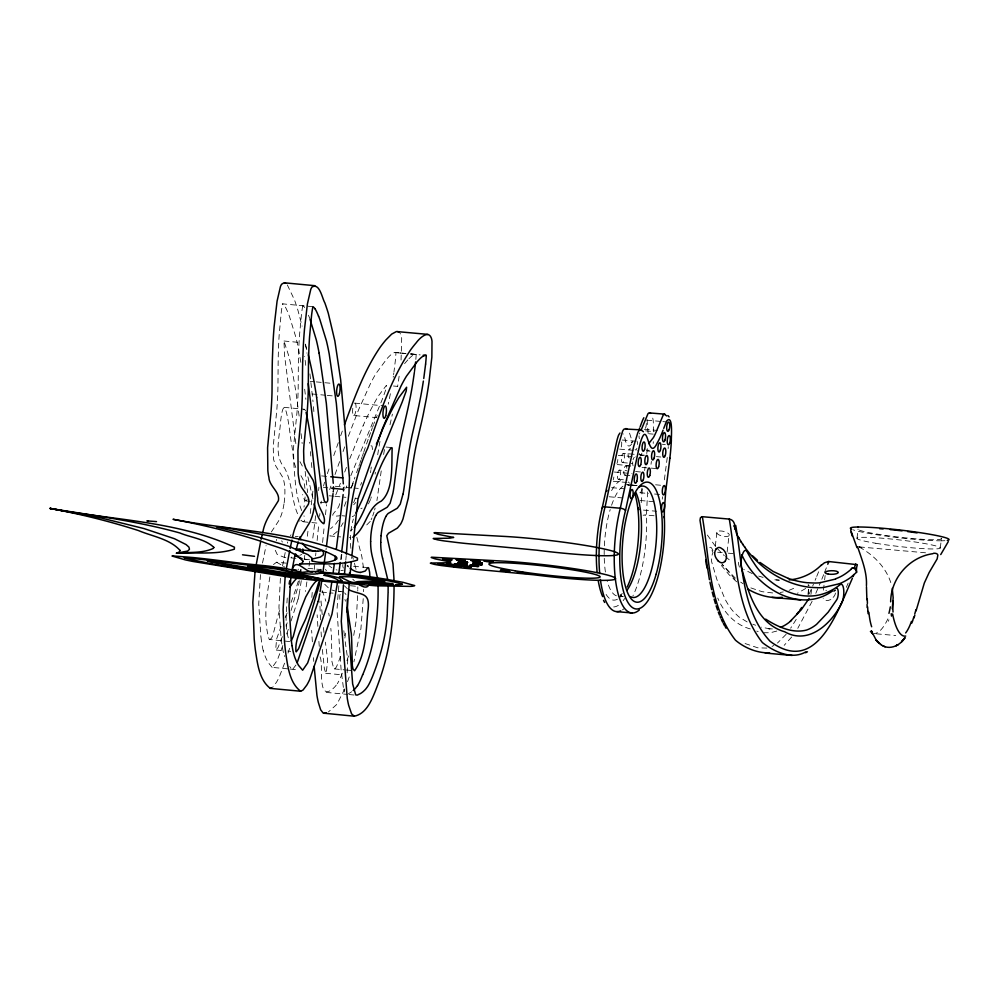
<?xml version="1.0" encoding="UTF-8"?>
<svg xmlns="http://www.w3.org/2000/svg" width="999" height="999" viewBox="0 0 999 999"><rect width="100%" height="100%" fill="white"/><g stroke="black" fill="none" stroke-linecap="round" stroke-linejoin="round"><path stroke-width="0.75" stroke-dasharray="5 3.75" d="M653.633 431.793L653.259 421.128A17.82 5.757 -84.9 0 0 652.759 418.219A19.555 6.319 -84.9 0 0 651.972 415.671M357.817 586.962L357.779 589.323M808.441 589.66L807.991 594.405M357.742 591.033L357.754 590.272M363.499 591.67L363.574 589.36M357.592 595.654L356.293 619.817L353.421 637.225M363.224 598.638L360.914 628.658L353.896 661.862M348.351 436.263L358.579 409.79L370.592 383.354A206.955 55.382 -84.7 0 1 376.148 373.314L386.825 358.878A241.621 64.648 -84.7 0 1 388.286 357.292L388.673 356.893A148.202 39.66 -84.7 0 1 391.658 354.146A82.979 22.203 -84.7 0 1 393.594 352.897L393.806 352.822A48.764 13.049 -84.7 0 1 394.505 352.572L394.593 352.56A34.128 9.128 -84.7 0 1 395.954 352.572L395.866 354.283A45.03 12.05 -84.7 0 1 395.267 361.276L393.943 372.065M653.196 443.444L653.309 441.708M668.144 448.563L668.294 446.628M311.813 597.39L312.387 590.434M338.074 594.567L337.1 608.116A25.437 6.806 -84.7 0 0 337.075 608.691L337.05 609.34A10.002 2.672 -84.7 0 0 337.038 610.064A5.982 1.598 -84.7 0 0 337.038 610.689L337.05 610.789M662.275 499.138L662.474 496.778M338.411 590.684L338.861 585.639M401.061 360.015L401.685 338.511A14.173 3.796 -84.7 0 0 401.049 335.314L400.062 333.179M318.619 490.584L318.931 487.175M314.31 569.442L314.735 564.997M315.609 555.869L315.909 552.797M341.321 559.415L341.87 553.783M345.779 560.252L346.228 555.631M351.611 558.478L351.798 556.605M647.577 491.883L646.478 515.084A71.453 23.077 -84.9 0 1 632.879 596.066M317.133 540.496L318.881 523.289M322.59 542.507L324.213 526.51M287.225 598.001C286.451 612.275 284.303 627.759 289.435 641.333M642.32 488.973L641.158 503.196A4.658 1.498 -84.9 0 0 640.571 500.849M312.887 491.158L310.19 513.873M319.605 516.358L319.905 513.561M325.462 514.71L326.586 504.595M646.753 453.571L647.177 449.425A68.494 22.115 -84.9 0 0 647.489 445.879M320.979 503.858L321.303 501.098M370.991 469.305L371.253 467.033M715.296 546.216L716.882 532.492M727.122 552.035L729.07 535.152M823.438 590.159L824.462 581.343M824.625 579.882L825.137 575.474M857.005 538.324L858.066 529.095M940.321 547.952L941.383 538.723M667.257 457.505L664.123 481.605M375.124 474.088L375.349 472.315M370.567 472.714L370.841 470.442M315.672 515.734L312.55 540.034M381.243 470.891L376.91 500.624M307.954 531.281L306.993 538.698M651.023 464.273L651.385 461.426M325.986 549.85L326.223 548.001M340.659 559.577L341.471 553.508M304.308 558.903L304.782 555.357M309.752 561.113L308.591 569.655M644.605 470.517L645.092 466.92M280.394 578.309L278.958 607.092L281.131 638.736M306.88 581.893L305.482 591.445M393.806 373.089L393.581 374.637M399.138 376.211L398.651 379.608A148.102 39.635 -84.7 0 1 397.627 386.301M301.273 580.669L299.837 590.197M345.617 633.141L344.692 639.16M393.356 376.186L393.206 377.21M377.709 454.77L377.784 454.27A115.422 30.882 -84.7 0 1 379.97 441.433M260.464 574.562L258.729 603.983L260.914 636.85M299.725 590.896L299.45 592.632M299.35 593.156L298.913 595.616A25.437 6.806 -84.7 0 1 298.813 596.153L298.676 596.853A10.002 2.672 -84.7 0 1 298.539 597.439A5.982 1.598 -84.7 0 1 298.401 598.014L298.376 598.089M282.53 566.008L285.364 551.71M302.759 305.731L302.46 307.43A45.03 12.05 -84.7 0 0 301.486 314.161L299.438 336.001A123.639 33.079 -84.7 0 0 298.776 348.414L298.489 357.068A211.064 56.481 -84.7 0 0 298.326 366.283L298.177 388.399A115.422 30.882 -84.7 0 1 296.99 412.35L294.156 440.909A34.216 9.153 -84.7 0 0 293.481 450.162L293.818 461.326L295.542 466.983A81.106 21.703 -84.7 0 0 295.929 467.744M262.512 563.036L266.084 545.591M269.88 576.873C266.696 597.29 262.899 619.455 269.218 639.447L290.01 641.62M347.153 672.814L347.739 659.365L345.08 640.709A108.716 29.083 -84.7 0 1 344.73 638.286M389.985 424.775L390.909 420.741A230.482 61.676 -84.7 0 0 392.382 414.123M323.539 486.014L324.538 482.205M371.266 496.99L370.854 498.501M374.588 510.027L375.124 508.054M287.387 543.194L287.762 541.933M298.301 598.364L297.989 599.437M291.084 610.539L298.888 583.628A4.52 1.211 -84.7 0 0 299.213 581.755L299.275 580.594M297.952 599.55L290.909 621.465M370.567 499.45L368.444 503.883M374.013 512.037L372.702 516.008M348.514 655.906L345.804 664.06M340.597 656.493L336.463 666.957L334.99 668.668L333.753 668.718L331.918 661.45L331.581 642.207A72.078 19.293 -84.7 0 0 331.106 631.73L330.831 628.383M288.299 629.308L286.039 636.051M289.61 648.351L287.849 653.608M282.842 645.516L277.16 660.476L272.24 667.394L289.523 669.018M340.684 435.789L343.007 428.983M344.692 446.853L342.295 453.846M363.399 453.159L362.512 455.744M363.686 452.297L368.556 438.161M329.658 489.635L330.906 486.076M362.212 456.593L361.326 459.165M338.324 442.632L333.529 456.256M284.59 663.186L279.283 676.897A77.36 20.704 -84.7 0 1 276.436 682.305L272.715 687.212M361.026 460.039L359.815 463.499M339.598 461.613L334.74 475.324M327.347 473.638L329.27 468.169M350.886 488.611L352.21 484.89M358.903 466.096L359.515 464.373M349.2 676.96L348.077 680.144A186.551 49.913 -84.7 0 1 347.327 682.192M358.254 467.957L355.607 475.374M368.856 437.325L370.941 431.568M352.41 484.315L353.421 481.481M354.295 479.07L354.945 477.222M291.059 602.434L295.504 589.972A73.127 19.568 -84.7 0 0 296.803 585.988L297.964 582.23A10.29 2.76 -84.7 0 1 298.501 580.894L298.576 580.731M282.355 636.625L278.059 647.514L276.011 649.962A3.484 0.937 -84.7 0 1 275.712 649.25L276.598 639.073L281.019 626.56M371.253 430.694L372.227 428.096M346.104 501.61L343.756 507.792M344.692 472.052L346.978 466.034M372.552 427.235L373.526 424.687M349.712 458.891L363.149 425.611M360.614 485.139L361.638 482.492M339.423 485.776L340.397 483.254M373.888 423.763L374.613 421.915M350.824 475.686L382.555 398.701L386.014 389.086L386.388 385.352L378.708 395.529A373.626 99.975 -84.7 0 0 371.104 409.066A313.611 83.916 -84.7 0 0 363.149 425.611M351.623 487.162L353.147 483.291M345.841 488.361L346.815 485.889M821.802 579.308L823.975 573.838M824.512 572.464L827.222 565.621M287.113 612.961L285.764 616.271A108.716 29.083 -84.7 0 1 284.89 618.294M353.609 502.709L356.206 496.266M337.6 490.372L334.59 497.839M818.618 571.778L816.707 576.46M376.436 417.37L377.222 415.459M344.742 688.923L336.888 704.32L328.446 711.925M816.071 578.009L815.109 580.319M307.192 499.5C305.12 503.633 302.809 496.353 302.647 494.542M815.808 593.331L820.604 582.117M846.353 587.312L848.151 583.104M813.436 584.265L812.662 586.063M811.101 589.635L809.128 594.018M339.473 503.696C339.323 510.926 323.676 518.194 340.671 515.609M812.112 601.336L797.776 628.334M290.497 535.651L290.996 534.777M343.181 522.764L340.934 526.598M295.979 665.009L292.832 669.13L290.921 668.194M338.449 520.204L335.589 524.225L330.532 528.771M796.215 619.38L790.659 628.184M271.303 532.017L277.872 522.115A65.797 17.607 -84.7 0 0 278.958 520.254L279.483 519.28A35.152 9.403 -84.7 0 0 280.182 517.819L280.806 516.358A24.888 6.656 -84.7 0 0 282.992 509.128A22.915 6.131 -84.7 0 0 284.141 502.734M320.042 656.892C323.576 663.086 317.357 697.502 330.107 690.746A141.259 37.8 -84.7 0 0 332.942 688.686L334.415 687.287A80.981 21.666 -84.7 0 0 335.639 685.926L337.325 683.616M370.254 521.353L364.735 526.972M273.464 564.547L276.536 562.225L288.087 563.311M631.83 443.818C627.434 450.374 625.274 440.846 624.687 437.125A21.603 6.981 -84.9 0 0 624.412 436.376L623.064 433.791M791.695 637.012L784.178 645.342M786.138 634.315L777.459 643.069M404.595 363.636L407.043 360.764A241.621 64.648 -84.7 0 1 408.504 359.178L408.891 358.778M632.342 441.733L632.829 441.146L631.243 442.844L632.392 441.908L629.32 432.492A28.197 9.103 -84.9 0 0 628.596 431.044M354.083 515.584L354.657 514.922M353.683 504.745L355.806 502.472M347.153 566.196L347.29 566.046A6.693 1.786 -84.7 0 1 348.414 566.083M303.659 409.777L304.57 409.303L305.557 410.839M337.275 531.431L332.517 535.352L329.832 535.901L340.709 536.925M622.29 593.468L620.342 595.254L620.991 594.767M299.126 416.034L296.416 395.517A313.611 83.916 -84.7 0 0 292.807 374.325A373.626 99.975 -84.7 0 0 288.848 356.181L283.953 341.021L284.64 356.131L295.941 444.305M350.736 530.669L352.41 529.158M353.559 516.083L352.222 516.683M805.718 588.461L797.364 593.281M301.823 554.47L299.725 555.344M773.825 645.491L772.027 646.428M830.856 599.537L827.984 600.524A4.371 2.772 -11.3 0 1 825.087 600.274L823.476 599.075A11.713 7.655 -12.9 0 1 823.176 598.126M360.876 508.678L362.137 508.091M348.464 693.668L350.324 692.644A141.259 37.8 -84.7 0 0 351.648 691.758M631.405 442.682L632.142 442.345M776.835 631.043L770.304 632.754L764.085 632.742M297.952 569.43L298.651 569.168M343.381 570.179L340.909 570.641M789.035 590.347L796.29 587.225A283.192 91.446 -84.9 0 0 797.027 586.813M269.792 639.722L271.703 637.936L273.064 634.502L277.597 617.195A72.078 19.293 -84.7 0 1 280.332 608.004M783.253 591.932L780.144 592.469M766.882 648.089L757.754 647.814L743.019 642.844M370.991 445.779L371.965 446.041L372.552 449.6M301.074 520.204L302.56 521.578L304.171 521.378L304.732 519.168L303.996 515.821M290.996 557.267L291.858 557.155M309.465 559.328L306.88 559.403A297.277 79.545 -84.7 0 1 304.42 559.19L303.634 559.065M272.153 667.407L268.269 662.599A141.259 37.8 -84.7 0 1 266.146 658.553L265.11 656.156A80.981 21.666 -84.7 0 1 264.285 653.97L263.261 650.586M772.402 628.92L768.531 628.771L771.528 629.033M645.054 515.047L645.704 515.034M326.186 692.407L347.465 694.392M772.664 592.944L762.025 591.67L750.811 587.887M774.837 579.82L779.183 580.057M338.524 591.383L340.871 591.595M276.298 650.074L283.429 650.661M322.365 649.475L324.375 668.681L325.836 673.301A3.484 0.937 -84.7 0 0 326.261 672.889L327.66 660.252L325.399 642.17M627.372 484.715L637.15 485.576M646.79 420.179L661.438 421.478M662.899 421.603L667.295 421.99M644.268 429.27L657.442 430.444M645.516 430.856L654.308 431.63M648.813 433.741L653.209 434.128M622.165 440.022L635.339 441.196M662.387 444.268L665.322 444.53M646.328 450.099L649.25 450.362M647.165 450.961L650.087 451.223M619.63 449.125L637.2 450.686M623.476 453.346A4.658 1.498 -84.9 0 1 623.938 460.714A4.658 1.498 -84.9 0 1 621.415 459.815A4.658 1.498 -84.9 0 1 623.476 453.346L638.124 454.645M639.585 454.77L645.441 455.294M640.322 455.194L643.244 455.444M656.43 456.618L660.814 457.005M618.294 455.344L635.864 456.905M622.414 462.574L632.667 463.486M617.22 464.572L630.394 465.746M625.898 465.959L630.294 466.346M642.007 467.395L647.864 467.907M651.261 468.119L657.117 468.643M619.467 470.117A4.658 1.498 -84.9 0 1 619.942 477.485A4.658 1.498 -84.9 0 1 617.407 476.598A4.658 1.498 -84.9 0 1 619.467 470.117L626.798 470.766M635.576 471.54L642.906 472.19M614.373 472.04L631.942 473.588M624.837 475.187L630.694 475.711M618.406 479.345L627.185 480.132M655.581 484.79L664.372 485.576M613.311 481.268L629.407 482.692M611.638 487.649L624.825 488.823M639.872 492.732L648.651 493.506M654.52 494.018L663.299 494.805M609.103 496.753L625.212 498.176M640.159 500.487L654.807 501.785M643.493 510.102L656.668 511.263M654.095 515.759L646.478 515.084A4.358 1.474 -2 0 0 643.119 515.259M859.54 546.94L928.583 553.059M717.644 552.235L722.19 552.634M728.246 553.171L734.315 553.708M776.148 579.957L779.257 580.232M620.416 596.353L623.289 596.603M876.41 633.816L895.766 635.526M410.676 353.971L415.297 354.383M636.688 485.551L627.022 484.602L629.245 485.389M630.381 484.99L636.388 485.526M618.294 596.166L622.814 596.565M411.113 354.033L419.692 354.807M350.811 537.874L349.425 537.499M312.874 306.681L282.555 303.846L282.255 305.444A45.03 12.05 -84.7 0 0 281.268 312.275L279.233 334.103A123.639 33.079 -84.7 0 0 278.559 346.528L278.284 355.169A211.064 56.481 -84.7 0 0 278.122 364.398L277.959 386.513A115.422 30.882 -84.7 0 1 276.773 410.464L273.951 439.023A34.216 9.153 -84.7 0 0 273.264 448.276L273.601 459.44L275.337 465.084A81.106 21.703 -84.7 0 0 275.712 465.846L282.517 476.985A37.75 10.102 -84.7 0 1 283.029 478.234L283.416 479.383A26.536 7.105 -84.7 0 1 283.791 480.769L283.966 481.53A23.027 6.156 -84.7 0 1 284.178 502.759M284.016 341.009L301.336 342.632M395.954 352.61L405.057 353.459M410.389 353.958L420.217 354.882M393.444 386.014L397.777 386.413M310.177 381.331L314.722 381.768M316.246 381.905L332.917 383.466M312.088 393.981L325.724 395.254M327.247 395.404L333.304 395.966M354.857 403.134L383.666 405.831M284.116 407.342L304.333 409.24M352.797 408.304A6.219 1.661 -84.7 0 0 353.708 415.484L376.448 417.619M385.989 447.04L391.758 447.577M321.616 475.911L326.96 476.411M335.314 486.263L344.618 487.137M346.141 487.275L358.266 488.411M323.439 487.4L327.772 487.812M329.183 495.779L333.803 496.203M334.952 496.316L345.929 497.34M355.032 498.201L358.054 498.476M305.881 500.949L310.214 501.348M320.317 502.297L324.65 502.697M342.12 515.734L345.005 516.008M303.197 521.79L310.414 522.465M311.863 522.602L320.517 523.414M295.254 536.376L298.152 536.65M290.996 557.917L296.765 558.453M303.983 559.128L306.88 559.403M353.584 566.271L368.032 567.632M308.017 568.331L319.568 569.418M350.449 585.739L357.667 586.413M338.723 591.408L345.941 592.082M321.516 592.045L333.067 593.131M334.34 668.905L344.455 669.854M345.891 669.979L353.109 670.666M290.384 669.105L297.964 669.817M325.686 673.289L343.094 674.912M348.988 694.542L356.568 695.254M405.282 353.471L395.08 352.485L406.069 353.559M287.774 651.086L290.684 651.373M770.017 628.895L761.288 627.16M276.536 562.225L282.442 565.534M334.702 590.871L332.08 590.059M758.191 631.543L756.755 631.118M758.691 576.086L763.099 577.397M750.311 628.933C735.002 624.862 723.676 612.35 717.744 598.051M752.796 624.225L755.631 625.237M809.19 585.676L808.041 585.476M859.152 547.04C874.075 555.019 887.149 568.481 891.545 585.164M752.259 573.601L743.693 569.455M747.14 621.927L738.711 616.745L733.154 611.326A190.235 61.426 -84.9 0 1 724.937 598.901L716.932 579.632L711.738 562.075A4.783 1.548 -84.9 0 1 711.513 560.551L711.713 556.88A6.956 2.248 -84.9 0 1 712.262 554.47A6.219 2.01 -84.9 0 1 713.061 552.672L712 550.611L712.886 551.523M742.994 583.666L740.684 582.142M283.604 566.383L284.802 567.22M328.296 587.787L323.526 583.079M725.386 556.593L731.955 562.025M735.364 578.134L722.227 564.56M736.65 581.818L729.033 574.687L720.429 564.335M347.365 588.736L344.468 585.851M354.308 580.681L352.759 579.195M348.501 566.97L347.14 565.584M344.643 592.882L345.991 594.555M717.207 548.501L724.3 555.681M734.964 579.358L721.852 563.873M326.423 570.629L325.437 569.418M715.384 546.216L706.83 534.278M287.337 284.927L294.493 299.962A307.542 82.293 -84.7 0 1 298.002 310.539L302.11 326.149M290.821 668.056L289.722 666.495M302.335 466.071L299.613 460.989M300.949 475.674L302.722 478.883A37.75 10.102 -84.7 0 1 303.234 480.119L303.634 481.281A26.536 7.105 -84.7 0 1 304.008 482.667L304.183 483.429A23.027 6.156 -84.7 0 1 304.895 488.399M282.38 542.07L281.656 540.809M343.331 568.069L342.807 566.371A2.36 0.637 -84.7 0 1 342.894 564.398M301.661 510.539C292.944 488.811 295.579 464.348 291.134 441.595C289.747 432.604 284.653 383.941 280.469 422.664C279.595 437.612 273.651 455.357 284.628 468.081C292.595 482.929 291.196 500.761 298.501 515.859M308.466 315.209L308.728 315.871A241.621 64.648 -84.7 0 1 309.715 318.431M305.257 344.568L307.068 350.324M322.115 590.546L324.176 595.991A145.005 38.799 -84.7 0 1 325.836 601.198M344.63 691.92L343.831 689.26M284.403 655.556L284.503 655.868A80.981 21.666 -84.7 0 0 284.74 656.505M307.879 476.823L313.499 501.286M647.052 419.58L648.076 432.904A68.494 22.115 -84.9 0 1 648.101 433.603M353.321 559.29L352.672 556.942M354.408 563.161L355.731 568.056M739.41 567.12L738.673 564.46A4.783 1.548 -84.9 0 1 738.448 562.937L738.423 561.962M355.894 568.681L356.056 569.318M625.486 440.059L625.686 440.909M356.843 537.375L361.888 556.78L363.424 567.544M343.369 687.374L341.171 670.679L337.05 611.013M328.721 613.174L329.233 615.996M305.569 344.106L307.055 353.371M300.836 362.325L298.926 351.273A206.955 55.382 -84.7 0 0 296.066 337.874L289.498 316.546A241.621 64.648 -84.7 0 0 288.511 313.973L288.249 313.311A148.202 39.66 -84.7 0 0 286.126 308.529A82.979 22.203 -84.7 0 0 284.64 305.919L284.465 305.694A48.764 13.049 -84.7 0 0 283.878 304.92L283.803 304.845A34.128 9.128 -84.7 0 0 282.555 303.808M350.911 548.376L350.836 547.777A24.888 6.656 -84.7 0 1 350.424 539.51A22.915 6.131 -84.7 0 1 350.587 535.339M309.94 373.876L313.012 401.66M305.756 365.334L304.67 356.406M304.67 389.223L305.881 399.338M344.393 635.689L343.444 627.285M324.001 632.442L323.376 626.823M305.17 471.416L307.605 492.582M301.099 433.678L302.16 443.519M322.202 614.647L321.241 603.683A73.127 19.568 -84.7 0 1 320.929 599.063M311.413 462.574L312.163 470.991M310.439 451.61L310.826 456.006M313.449 406.668L313.861 411.551M309.64 442.257L309.727 443.281M313.499 657.667L313.773 661.438M319.255 646.378L318.693 638.536M312.375 641.833L311.626 630.406M317.857 626.385L317.145 614.822M339.822 599.3L339.76 597.202A4.52 1.211 -84.7 0 1 339.872 595.242L340.297 593.806L340.721 595.017A10.29 2.76 -84.7 0 1 340.909 596.64M320.479 619.855L319.792 601.548M263.224 650.711A72.652 19.443 -84.7 0 1 260.964 636.738M304.683 307.58A48.764 13.049 -84.7 0 0 304.083 306.818L304.021 306.73A34.128 9.128 -84.7 0 0 302.772 305.706M305.057 496.928A23.027 6.156 -84.7 0 1 304.395 504.657A22.915 6.131 -84.7 0 1 303.971 507.092M299.937 520.679A35.152 9.403 -84.7 0 1 299.7 521.166M283.441 652.609A72.652 19.443 -84.7 0 1 281.181 638.623M287.188 622.802A282.967 75.712 -84.7 0 1 286.064 626.123M285.826 557.467A297.277 79.545 -84.7 0 1 284.203 557.305L277.235 554.457L274.962 549.637A4.246 1.136 -84.7 0 1 274.937 547.914M276.336 540.559A19.955 5.345 -84.7 0 1 276.686 539.423M383.628 454.483A94.63 25.325 -84.7 0 1 384.777 448.052M371.953 517.907A33.054 8.841 -84.7 0 1 371.141 519.705M390.384 393.731A123.639 33.079 -84.7 0 1 390.209 394.593L388.561 402.684A211.064 56.481 -84.7 0 1 388.261 404.133M350.899 531.331A23.027 6.156 -84.7 0 1 353.371 519.043M342.295 673.189A72.652 19.443 -84.7 0 1 337.325 683.766M354.682 403.171A6.219 1.661 -84.7 0 1 356.031 409.153A6.219 1.661 -84.7 0 1 353.708 415.484M408.891 358.791A148.202 39.66 -84.7 0 1 411.875 356.031A82.979 22.203 -84.7 0 1 413.811 354.795L414.011 354.72A48.764 13.049 -84.7 0 1 414.722 354.47L414.81 354.458A34.128 9.128 -84.7 0 1 416.171 354.47L416.084 356.181A45.03 12.05 -84.7 0 1 415.809 359.765M321.079 631.93A231.356 61.901 -84.7 0 0 321.341 635.988A282.967 75.712 -84.7 0 0 321.466 637.999M344.917 599.437A145.005 38.799 -84.7 0 1 345.479 601.173M337.088 570.042A214.847 57.492 -84.7 0 1 336.114 569.767M331.955 567.832A214.847 57.492 -84.7 0 1 328.933 565.571M825.886 590.684A11.713 7.655 -12.9 0 1 826.41 590.272M835.426 593.044A11.713 7.592 -10.9 0 1 830.606 599.325M729.22 535.564A6.556 2.448 13 0 1 719.193 535.002A6.556 2.448 13 0 1 719.692 530.944A6.556 2.448 13 0 1 729.332 534.615M811.3 589.547A6.219 2.01 -84.9 0 1 810.913 594.442M712.961 550.499A283.017 91.396 -84.9 0 1 711.862 548.476A10.502 3.397 -84.9 0 0 708.029 549.525M808.203 584.353A10.564 3.409 -84.9 0 1 808.478 585.826M808.678 589.285A10.564 3.409 -84.9 0 1 808.228 594.417M941.47 540.796A50.45 3.959 6.6 0 1 919.792 539.797A47.665 3.746 6.6 0 1 910.638 538.985A50.45 3.959 6.6 0 1 882.042 535.539A47.665 3.746 6.6 0 1 873.401 534.203A50.45 3.959 6.6 0 1 854.644 530.319A47.665 3.746 6.6 0 1 852.871 529.757M944.892 540.684A47.665 3.746 6.6 0 1 941.483 540.809M887.899 618.881A42.47 13.998 -78.4 0 1 874.113 633.453M888.948 619.755A42.383 16.159 -87.7 0 1 888.348 621.278M858.628 546.54A26.399 3.759 42.8 0 1 861.5 547.714M940.996 538.199A41.933 3.284 6.6 0 1 905.444 537.849A41.933 3.284 6.6 0 1 858.466 529.62M621.64 442.008A4.658 1.498 -84.9 0 1 621.153 447.315A4.658 1.498 -84.9 0 1 619.38 448.951M625.561 474.912A4.658 1.498 -84.9 0 1 623.838 472.39A4.658 1.498 -84.9 0 1 625.074 466.358A4.658 1.498 -84.9 0 1 626.885 468.481M629.42 457.917A4.658 1.498 -84.9 0 1 628.246 452.547A4.658 1.498 -84.9 0 1 630.594 449.001M636.9 441.009A4.658 1.498 -84.9 0 1 637.537 444.53M636.912 448.264A4.658 1.498 -84.9 0 1 635.064 449.6M633.079 465.821A4.658 1.498 -84.9 0 1 632.717 461.85M633.066 459.777A4.658 1.498 -84.9 0 1 634.34 457.38M641.907 488.211A4.658 1.498 -84.9 0 1 640.459 492.582A4.658 1.498 -84.9 0 1 638.935 490.621M617.819 459.503A4.658 1.498 -84.9 0 1 616.945 463.461M613.836 477.035A4.658 1.498 -84.9 0 1 613.174 479.832M639.348 438.661A4.658 1.498 -84.9 0 1 639.035 435.851M646.353 423.439A4.658 1.498 -84.9 0 1 644.392 429.308M641.907 453.159A4.658 1.498 -84.9 0 1 639.447 453.471M628.259 481.955A60.265 19.456 -84.9 0 1 629.495 483.179M621.715 595.666A60.265 19.456 -84.9 0 1 620.292 597.14M617.432 599.225A60.265 19.456 -84.9 0 1 605.669 593.656M611.588 490.596A60.265 19.456 -84.9 0 1 624.275 480.069M626.685 484.74A55.919 18.057 -84.9 0 1 629.245 485.064M621.615 595.317A55.919 18.057 -84.9 0 1 620.292 595.866M616.42 595.816A55.919 18.057 -84.9 0 1 607.205 581.056M605.406 572.015A55.919 18.057 -84.9 0 1 610.202 509.552M611.563 505.282A55.919 18.057 -84.9 0 1 624.05 485.564M624.125 608.591A71.453 23.077 -84.9 0 1 622.427 609.889M639.897 432.867A63.686 20.567 -84.9 0 1 639.348 433.991M624.675 598.501A67.095 21.666 -84.9 0 1 623.126 600.674M618.356 605.307A67.095 21.666 -84.9 0 1 613.598 606.942M875.836 543.281A41.933 3.284 6.6 0 0 940.259 548.101A41.933 3.284 6.6 0 0 879.882 538.024A41.933 3.284 6.6 0 0 875.836 543.281"/><path stroke-width="1.5" d="M394.056 585.439C394.018 618.518 390.06 651.835 378.396 682.979A186.551 49.913 -84.7 0 1 375.062 691.758C371.104 701.46 365.709 713.973 354.283 716.196L323.251 713.136L320.654 709.802L318.344 702.484A77.36 20.704 -84.7 0 1 316.933 695.366L314.148 666.37M388.099 592.157L388.149 585.876M388.074 593.106L387.287 613.099M669.904 458.191L665.746 491.046L664.397 509.74A54.171 17.495 -84.9 0 0 664.36 518.119M347.452 612.424L347.252 599.263M423.239 355.169L426.273 355.444L426.186 357.23A45.03 12.05 -84.7 0 1 425.586 364.111M387.25 614.035C386.251 635.252 380.507 656.018 372.814 675.724A122.328 32.73 -84.7 0 1 372.015 677.672L370.741 680.581A61.538 16.471 -84.7 0 1 367.644 686.475L366.046 688.661A80.981 21.666 -84.7 0 1 364.735 690.122L363.261 691.508A141.259 37.8 -84.7 0 1 360.427 693.581L357.18 695.154L355.694 694.854L352.647 683.94L347.165 611.962M349.238 583.553L347.202 609.065A25.437 6.806 -84.7 0 0 347.177 609.64L347.165 610.289A10.002 2.672 -84.7 0 0 347.14 611.013A5.982 1.598 -84.7 0 0 347.153 611.638L347.153 611.738M343.519 490.909L343.569 490.247A22.178 5.932 -84.7 0 0 343.619 489.747L343.594 487.612M343.644 489.41L331.518 488.161M890.658 601.848C890.833 578.171 909.527 556.88 933.029 553.671M343.456 584.84L341.283 621.278L347.252 698.201A77.36 20.704 -84.7 0 0 348.663 705.319L351.598 713.885L354.283 716.196M333.404 489.96L333.466 489.298A22.178 5.932 -84.7 0 0 333.504 488.798L333.491 486.788M350.037 574.912L351.248 562.237M344.493 573.763L345.629 561.788M333.291 491.221L333.216 491.933M346.378 554.095C348.988 517.957 352.16 481.506 367.694 448.239C379.533 414.485 390.609 379.645 410.714 349.737A307.542 82.293 -84.7 0 1 416.233 342.769C419.118 338.723 428.396 329.395 431.368 338.149A14.173 3.796 -84.7 0 1 432.005 341.358L431.855 357.217L428.971 382.442A148.102 39.635 -84.7 0 1 427.422 392.382A141.221 37.787 -84.7 0 1 426.361 398.539L423.201 414.597A230.482 61.676 -84.7 0 1 421.228 423.576L416.645 443.256A94.63 25.325 -84.7 0 0 412.862 464.21L408.291 498.126L403.022 518.843A33.054 8.841 -84.7 0 1 400.574 524.188L397.402 528.071L388.486 533.266L386.775 535.739L392.982 563.761L394.106 581.168M351.985 554.732L357.917 499.4A22.178 5.932 -84.7 0 1 357.992 498.913L382.654 428.184L400.924 386.188A206.955 55.382 -84.7 0 1 406.468 376.161L417.145 361.713A241.621 64.648 -84.7 0 1 418.606 360.127L418.993 359.727A115.597 30.932 -84.7 0 1 423.913 355.632M425.599 364.111L423.751 378.509M333.042 493.606L326.473 546.153M343.144 494.555L336.338 548.951M414.76 369.43L415.484 363.161A45.03 12.05 -84.7 0 0 415.609 361.95M414.635 370.429L414.498 371.416M255.007 572.177L252.822 602.509L254.221 639.198A186.551 49.913 -84.7 0 0 255.332 649.75C257.392 662.936 259.016 679.907 270.329 688.386L300.649 691.233L303.034 690.047L306.755 685.152A77.36 20.704 -84.7 0 0 309.603 679.732L331.968 614.135L337.587 581.98M285.19 576.111L283.104 609.615L284.54 642.032A186.551 49.913 -84.7 0 0 285.652 652.584C287.712 665.784 289.335 682.742 300.649 691.233M325.736 551.698L322.889 572.689M341.67 551.985L348.938 493.431L349.463 477.959L340.647 379.695L334.852 340.971L328.321 313.374A307.542 82.293 -84.7 0 0 324.812 302.797C322.165 298.326 319.63 282.492 312.025 287.013A14.173 3.796 -84.7 0 0 310.751 289.448L307.392 304.021L304.483 329.245A148.102 39.635 -84.7 0 0 303.708 339.485A141.221 37.787 -84.7 0 0 303.321 345.916L302.672 362.987A230.482 61.676 -84.7 0 0 302.497 372.689L302.347 394.13A94.63 25.325 -84.7 0 1 301.198 416.146L297.914 450.574L298.164 473.501A33.054 8.841 -84.7 0 0 299.225 480.244C299.263 489.273 311.601 495.292 308.379 504.27C301.648 514.46 294.58 524.8 292.595 537.162M334.852 560.039L335.352 556.343M340.272 562.499L338.723 573.838M414.373 372.402L412.949 382.142M334.39 563.436L333.229 571.94M321.778 580.606L320.105 591.745M331.78 582.205L330.157 593.044M423.364 381.069L422.652 385.589A123.639 33.079 -84.7 0 1 420.542 397.427L418.893 405.532A211.064 56.481 -84.7 0 1 417.008 414.061L412.287 434.365A115.422 30.882 -84.7 0 0 408.116 457.117L404.408 485.314A34.216 9.153 -84.7 0 1 402.997 494.28M290.846 576.997L289.048 606.218L291.233 639.685A122.328 32.73 -84.7 0 0 291.533 642.07L292.045 645.691M892.269 608.741L893.168 597.777L892.257 588.386M321.054 571.628L320.916 569.567L315.222 571.915M412.787 383.141L412.55 384.64A123.639 33.079 -84.7 0 1 410.427 396.478L408.778 404.583A211.064 56.481 -84.7 0 1 406.905 413.124L402.185 433.416A115.422 30.882 -84.7 0 0 398.002 456.168L394.305 484.365A34.216 9.153 -84.7 0 1 392.882 493.331L390.122 503.259L387.312 507.092A81.106 21.703 -84.7 0 1 386.788 507.492L378.221 512.387A37.75 10.102 -84.7 0 0 377.397 513.199L376.785 513.948A26.536 7.105 -84.7 0 0 376.136 514.922L375.861 515.409M330.057 593.731L329.233 598.463A25.437 6.806 -84.7 0 1 329.133 599L328.996 599.687A10.002 2.672 -84.7 0 1 328.871 600.287A5.982 1.598 -84.7 0 1 328.721 600.849L328.708 600.886M319.78 593.831L319.131 597.514A25.437 6.806 -84.7 0 1 319.031 598.051L318.893 598.751A10.002 2.672 -84.7 0 1 318.756 599.338A5.982 1.598 -84.7 0 1 318.619 599.899L318.594 599.987M256.169 564.847L260.702 541.346M286.313 568.718L289.71 550.636M289.123 584.04L289.698 580.831M291.87 571.041L295.167 554.083M300.836 569.742L300.1 572.614M290.147 548.463L291.92 540.072M402.959 494.218L400.237 504.195L397.415 508.041A81.106 21.703 -84.7 0 1 396.903 508.441L388.249 513.399A37.75 10.102 -84.7 0 0 387.512 514.135L386.9 514.897A26.536 7.105 -84.7 0 0 386.251 515.871L385.914 516.433M261.151 539.273L262.275 534.328M602.135 508.241L616.907 440.634A24.476 7.905 -84.9 0 1 618.593 435.114L619.942 433.029M625.561 510.327L638.773 449.213A109.853 35.477 -84.9 0 1 639.959 444.218A64.735 20.904 -84.9 0 1 640.259 443.007C648.388 415.634 647.427 463.873 657.255 442.882A68.856 22.24 -84.9 0 0 661.8 433.429L663.099 430.107M296.041 550.024L298.177 541.945M262.949 531.618C265.01 519.892 272.527 510.564 278.409 500.636C280.207 491.908 269.143 486.226 268.906 477.41A33.054 8.841 -84.7 0 1 267.832 470.666L267.595 447.739L270.879 413.311A94.63 25.325 -84.7 0 0 272.028 391.296L272.178 369.855A230.482 61.676 -84.7 0 1 272.352 360.152L273.002 343.082A141.221 37.787 -84.7 0 1 273.376 336.651A148.102 39.635 -84.7 0 1 274.151 326.411L277.073 301.186L280.432 286.613A14.173 3.796 -84.7 0 1 281.706 284.178L284.066 282.779L314.897 285.689M916.071 610.851L924.337 583.004L929.145 572.527L937.162 558.903L937.849 555.119A26.399 7.018 -30.7 0 0 933.541 553.259M318.531 600.187L318.194 601.323M328.646 601.136L328.271 602.385M738.798 537.624C733.291 531.118 737.424 520.654 729.332 519.093L702.347 516.695C709.49 558.016 708.541 605.644 735.464 640.197C744.755 648.076 757.379 653.184 769.617 652.871M914.834 615.184L913.985 617.919M318.169 601.435L297.202 662.724M328.159 602.747L307.655 662.961L302.647 670.217L298.601 665.446A141.259 37.8 -84.7 0 1 296.466 661.4L295.429 658.99A80.981 21.666 -84.7 0 1 294.618 656.805L293.594 653.421A61.538 16.471 -84.7 0 1 292.058 645.679M242.52 554.795L254.533 556.331M344.43 424.862C354.383 398.077 364.111 370.604 380.394 346.903A307.542 82.293 -84.7 0 1 385.914 339.935L391.67 334.103L396.416 331.543L427.972 334.378M292.27 569.88C295.642 556.518 305.269 572.789 312.774 571.965M640.184 426.66L642.182 421.328A35.077 11.326 -84.9 0 1 643.156 419.056L643.856 417.744M663.736 428.384L666.433 421.466A22.465 7.255 -84.9 0 1 666.62 421.054C673.426 413.499 671.091 438.074 671.353 440.709A81.643 26.361 -84.9 0 1 669.867 458.179M639.66 428.034L638.823 430.232M821.128 565.471L824.412 562.799L828.433 561.5L857.342 564.685L856.455 568.169L852.322 567.844L851.098 569.055M827.759 564.248L828.845 561.513M854.707 566.633L855.781 563.898M362.699 674.775C374.725 646.428 378.696 615.521 378.034 584.927M376.398 444.155L383.366 427.51A313.611 83.916 -84.7 0 1 391.321 410.951A373.626 99.975 -84.7 0 1 398.926 397.415L406.605 387.237L406.218 390.971L402.21 401.998L362.287 499.55L355.919 513.074M853.895 574.575L853.059 576.635M852.397 578.271C837.125 612.25 816.32 675.923 770.054 641.258C741.782 610.539 742.594 564.547 735.701 525.449M298.951 539.935L308.192 524.962A65.797 17.607 -84.7 0 0 309.29 523.101L309.802 522.115A35.152 9.403 -84.7 0 0 310.502 520.654L311.126 519.193A24.888 6.656 -84.7 0 0 313.311 511.963A22.915 6.131 -84.7 0 0 314.46 505.569A23.027 6.156 -84.7 0 0 314.273 484.415L314.123 483.616A26.536 7.105 -84.7 0 0 313.736 482.217L313.349 481.068A37.75 10.102 -84.7 0 0 312.837 479.832L306.031 468.681A81.106 21.703 -84.7 0 1 305.657 467.932L303.908 462.125L303.634 451.086A34.216 9.153 -84.7 0 1 304.283 441.858L307.093 413.299A115.422 30.882 -84.7 0 0 308.279 389.348L308.441 367.232A211.064 56.481 -84.7 0 1 308.604 358.017L308.878 349.363A123.639 33.079 -84.7 0 1 309.553 336.95L311.588 315.11A45.03 12.05 -84.7 0 1 312.562 308.379L312.874 306.681A34.128 9.128 -84.7 0 1 314.123 307.704L314.198 307.767A48.764 13.049 -84.7 0 1 314.785 308.529L314.96 308.778M948.288 541.595L940.733 554.57M368.881 584.952C366.995 589.185 361.576 586.263 358.941 584.415A297.277 79.545 -84.7 0 1 358.191 583.891M291.258 640.871L293.281 636.388L297.814 619.093A72.078 19.293 -84.7 0 1 300.549 609.902L305.719 596.977L311.076 587.537A145.005 38.799 -84.7 0 1 314.735 582.617L317.32 579.757M357.53 685.501L355.931 687.712A80.981 21.666 -84.7 0 1 354.633 689.173L353.159 690.571M289.822 587.237L290.859 585.639A145.005 38.799 -84.7 0 1 294.518 580.719L297.103 577.872M809.128 598.426L801.223 609.802L789.622 621.965A190.235 61.426 -84.9 0 1 780.444 627.36M801.697 607.504L799.787 610.202M798.825 611.513L796.815 614.135M904.757 637.936C900.511 644.979 890.921 649.924 883.091 645.953M857.641 546.89C861.6 558.903 867.182 572.102 866.433 585.639M790.421 621.39L791.495 620.292M856.418 568.206L856.58 572.29L850.861 577.322A286.651 92.57 -84.9 0 1 839.547 583.628M716.046 548.801L718.269 547.552A4.096 3.159 29.3 0 1 720.516 547.752L723.413 549.712A11.763 8.929 29.5 0 1 724.837 561.463M724.962 561.55L723.076 562.612A4.358 3.234 27.3 0 1 720.179 562.362L717.619 560.664M354.17 527.659C371.366 503.933 373.801 471.54 391.208 447.677L392.182 447.939C391.396 463.573 393.993 490.084 381.318 501.073C366.346 508.054 366.396 528.758 352.734 537.25M821.278 565.097C812.736 573.601 801.198 578.983 789.173 579.882M832.654 590.846C799.625 614.672 756.455 587.712 741.932 555.032A6.219 2.01 -84.9 0 0 741.807 554.807M833.94 591.133L835.414 590.134M805.619 652.759L807.454 651.773M648.713 443.618L653.496 437.45A63.686 20.567 -84.9 0 0 656.705 430.619L663.186 415.122A10.639 3.434 -84.9 0 1 664.273 414.235L666.72 415.946M805.881 651.86C791.732 660.177 774.013 651.66 762.399 642.582C735.489 608.029 736.425 560.402 729.282 519.08L729.332 519.093M271.865 687.861L270.329 688.386M423.913 355.756L424.125 355.656A48.764 13.049 -84.7 0 1 424.837 355.419L424.912 355.394A34.128 9.128 -84.7 0 1 426.286 355.419M835.601 579.045L819.729 582.804A595.666 192.357 -84.9 0 1 814.959 583.041L807.242 582.717A751.423 242.645 -84.9 0 1 788.261 578.384M839.547 583.703L823.526 587.499A600.262 193.831 -84.9 0 1 818.718 587.737L810.951 587.412A755.818 244.068 -84.9 0 1 791.87 583.054C774.537 576.935 759.19 565.584 747.801 551.198A286.601 92.545 -84.9 0 1 738.785 537.699M326.436 712.911L323.963 713.361M298.039 555.856L295.941 556.381M300.175 548.926L297.565 549.363A214.847 57.492 -84.7 0 1 296.129 549.338M312.075 559.053L320.404 557.08L323.114 555.069A2.36 0.637 -84.7 0 0 323.439 551.985L322.365 550.586L317.782 551.261M317.532 573.663L320.754 573.264M317.045 573.738L315.622 573.926A38.799 3.047 6.6 0 1 314.81 574.013L314.435 574.038A20.729 1.623 6.6 0 1 313.686 574.075L313.037 574.075A14.673 1.149 6.6 0 1 309.215 573.963A13.511 1.061 6.6 0 1 305.669 573.701A13.574 1.061 6.6 0 1 292.744 572.002L292.282 571.915A15.647 1.224 6.6 0 1 291.246 571.715L290.559 571.565A22.265 1.748 6.6 0 1 289.535 571.341L280.756 569.068A47.827 3.759 6.6 0 0 280.195 568.931L278.546 568.556M296.104 569.88L292.557 570.067L285.801 568.581A19.493 1.523 6.6 0 0 281.381 567.832L269.605 566.233A26.848 2.11 6.6 0 0 265.16 565.734L247.39 563.948A55.807 4.383 6.6 0 1 234.34 562.449L225.25 561.288A145.542 11.414 6.6 0 0 213.898 559.877L208.878 559.278A84.69 6.643 6.6 0 0 201.486 558.429A87.025 6.831 6.6 0 0 193.469 557.579L173.114 555.956A8.367 0.662 6.6 0 0 172.003 556.018L185.352 559.89A181.356 14.223 6.6 0 0 192.807 561.438L295.429 578.171L328.221 581.693A873.326 68.519 6.6 0 0 346.191 583.329L375.836 585.789L410.189 586.388A45.617 3.584 6.6 0 0 412.649 586.226L414.697 585.589L403.196 582.367L386.663 579.333A110.015 8.629 6.6 0 0 379.92 578.271L367.545 576.46A63.199 4.958 6.6 0 0 359.777 575.424L314.523 571.515A24.65 1.936 6.6 0 0 311.588 571.49L301.96 572.327L292.595 570.092M782.304 597.265C770.341 598.688 758.179 595.242 747.951 589.11M387.25 583.853L393.019 583.691L383.841 582.754A23.664 1.861 6.6 0 0 381.493 582.742L377.073 582.904A66.833 5.245 6.6 0 1 375.212 582.954L373.589 582.966A131.156 10.29 6.6 0 1 371.253 582.966L362.063 582.892M396.341 584.702L395.654 584.702M385.914 583.841L383.703 583.828A161.289 12.65 6.6 0 1 371.466 583.541L357.18 582.879A10.127 0.799 6.6 0 1 359.053 582.817L360.015 582.842A43.132 3.384 6.6 0 0 362.063 582.892M393.569 584.677L368.793 584.153M643.431 431.743L641.096 429.87L624.3 428.958A13.811 4.458 -84.9 0 0 622.677 430.994L618.493 444.905L605.069 506.88A71.453 23.077 -84.9 0 0 599.712 573.613M641.096 429.87L639.535 430.307A13.811 4.458 -84.9 0 0 637.911 432.342L633.716 446.253L620.304 508.229A71.453 23.077 -84.9 0 0 616.583 586.937A71.453 23.077 -84.9 0 0 639.36 609.939M702.26 516.695L700.461 517.632L699.999 520.267L709.402 579.657M360.202 572.527L365.159 571.078A25.237 6.756 -84.7 0 0 366.271 569.742L367.507 567.932A6.693 1.786 -84.7 0 1 368.731 568.156L369.58 572.052A19.955 5.345 -84.7 0 1 369.83 576.498L369.842 577.172M444.493 558.766L442.894 558.816L447.265 559.003M485.576 560.751L483.928 560.826L489.373 561.101M463.686 560.651C469.53 560.926 451.835 559.89 457.804 559.403M474.15 561.038L470.754 560.339L479.957 561.363L475.499 560.464M491.52 562C497.415 562.487 476.785 560.227 487.362 561.588M465.996 562.499L467.657 562.4L463.186 562.262M476.498 562.862L473.051 562.125L482.305 563.199L477.847 562.3M461.351 563.636L457.904 562.899L467.157 563.96L462.699 563.061M476.336 564.373L472.927 563.673L482.142 564.697L477.684 563.798M447.814 563.998L446.303 564.01L449.026 564.073M471.328 565.247L469.68 565.322L474.113 565.484M439.81 564.06L438.211 564.098L442.594 564.285M461.326 565.047C467.057 565.559 446.765 563.274 457.167 564.635M453.771 565.247C459.602 565.721 439.348 563.548 449.65 564.847M463.886 565.946L462.375 565.958L465.084 566.021M477.285 566.495C483.454 566.957 462.599 564.772 473.126 566.096M445.766 565.297L447.415 565.197L441.645 564.185M469.83 567.195C475.512 567.794 454.845 565.197 465.709 566.795M459.89 567.095C465.546 567.619 445.542 565.372 455.744 566.683M502.097 570.329L500.499 570.367L504.87 570.554M508.041 571.565L509.69 571.465L506.918 571.503M520.816 572.964L517.37 572.202L526.623 573.301L517.507 572.14L519.093 572.127M478.234 561.438L479.957 561.338L476.511 560.601M460.127 561.251L458.454 561.288L461.251 561.338M474.775 562.025L473.126 562.062L475.911 562.1M480.581 563.274L482.305 563.161L478.858 562.425M459.627 562.799L458.042 562.812L460.764 562.874M474.612 563.536L473.026 563.548L475.749 563.611M465.434 564.035L467.157 563.936L463.711 563.199M455.444 563.798C450.087 563.199 469.655 565.596 459.54 564.198M480.419 564.772L482.13 564.71L478.696 563.936M524.9 573.376L526.623 573.301L523.176 572.527M664.947 414.173L649.038 412.887A10.639 3.434 -84.9 0 0 647.951 413.773L641.47 429.27A63.686 20.567 -84.9 0 1 640.958 430.507M461.538 559.765L456.106 559.54L459.528 560.252M445.429 565.284L438.161 564.135L441.608 564.897M519.355 572.14L520.229 572.202M507.704 571.553L500.449 570.404L503.883 571.166M485.939 560.764L486.7 560.826M458.104 559.428L458.866 559.477M444.855 558.791L445.616 558.841M491.158 561.975L490.397 561.925M477.947 561.426L477.185 561.363M463.324 560.639L462.562 560.576M475.074 562.05L478.396 562.362M460.414 561.276L467.582 562.337L464.21 561.663M480.294 563.249L479.532 563.199M465.634 562.487L458.404 561.326L461.838 562.1M474.9 563.548L478.234 563.873M459.915 562.812L463.249 563.136M480.119 564.76L478.971 564.672M465.134 564.023L464.373 563.96M455.744 563.811L456.506 563.861M471.69 565.272L472.452 565.322M448.176 564.023L455.344 565.084L451.973 564.398M460.964 565.022L459.815 564.934M476.923 566.483L476.148 566.421M440.172 564.073L440.934 564.123M453.409 565.222L452.647 565.172M464.248 565.958L467.682 566.296M469.468 567.17L468.706 567.12M459.528 567.07L458.766 567.02M502.46 570.342L503.221 570.392M524.612 573.351L522.19 573.139M449.313 559.939C458.741 560.776 435.04 558.091 446.278 559.615M444.63 565.234L447.415 565.197L443.044 564.335M473.563 560.277L470.779 560.227L476.061 560.539M455.157 565.921L452.36 565.884L457.742 566.196M363.861 583.828L307.367 578.721M772.015 597.39L800.574 599.912M616.808 611.625L632.03 612.974M765.234 653.059L792.17 655.444M448.926 559.915L447.664 559.777M455.457 565.946L461.501 566.945L458.104 566.246M330.719 476.76L342.844 477.897L343.344 483.853M295.729 549.4L315.946 551.286M459.565 559.54L460.551 559.64M446.328 558.903L452.048 559.865L448.651 559.178M461.888 561.388L462.862 561.488M457.205 563.923L458.191 564.035M473.164 565.384L475.124 565.609M503.921 570.454L509.652 571.428L506.256 570.729M307.205 578.708L306.556 578.646M487.487 560.889L488.349 560.988M474.275 560.339L475.137 560.427M489.61 561.85L488.736 561.763M476.398 561.301L475.524 561.213M461.775 560.514L460.901 560.414M476.623 562.162L477.485 562.262M478.733 563.124L477.872 563.036M476.448 563.673L477.322 563.761M461.476 562.937L462.337 563.024M478.571 564.635L477.709 564.547M463.586 563.898L462.724 563.811M475.362 566.358L474.5 566.258M459.415 564.897L458.516 564.797M449.737 564.148L450.599 564.235M465.796 566.083L471.416 567.032L468.032 566.346M451.848 565.097L450.074 564.897M467.919 567.045L467.045 566.957M520.941 572.265L521.803 572.365M443.843 565.159L442.982 565.072M506.131 571.428L505.269 571.341M457.979 566.945L457.117 566.858M447.627 559.04L448.289 559.128M463.199 561.525L463.848 561.613M458.516 564.073L459.178 564.148M522.165 572.402L522.814 572.477M505.232 570.604L505.894 570.679M450.961 564.273L451.623 564.36M488.811 561.038L493.031 561.8L489.722 561.151M460.976 559.69L465.297 560.501L461.9 559.815M474.562 565.534L478.696 566.258L475.487 565.659M273.539 567.732L269.468 567.207A20.18 1.586 6.6 0 0 263.936 566.595L247.377 564.934A68.069 5.345 6.6 0 1 233.154 563.299L219.755 561.588A124.463 9.765 6.6 0 0 214.186 560.901L209.016 560.277A72.915 5.719 6.6 0 0 201.648 559.44L188.961 558.141A26.548 2.085 6.6 0 0 185.152 557.804L184.216 557.742A20.117 1.573 6.6 0 0 185.202 558.079L185.265 558.091A28.759 2.26 6.6 0 0 185.901 558.279L186.101 558.329A68.169 5.345 6.6 0 0 191.708 559.652L192.12 559.765A142.482 11.176 6.6 0 0 193.981 560.164L208.891 563.186A143.956 11.289 6.6 0 0 225.187 566.096M303.159 578.259L302.46 578.159M301.623 578.034L225.137 566.096M401.011 583.728L398.276 583.004A83.304 6.531 6.6 0 0 395.192 582.242L393.419 581.843A47.765 3.746 6.6 0 0 391.858 581.505L389.61 581.043A42.845 3.359 6.6 0 0 380.394 579.47L350.1 575.237L326.461 573.351A17.895 1.399 6.6 0 0 320.542 573.239M249.363 568.681L311.001 578.084L207.28 560.938L215.597 562.712A201.823 15.834 6.6 0 0 249.338 568.681M156.531 521.615L146.89 520.866L148.327 521.391M397.652 331.543L399.213 332.242M302.148 558.728L297.902 556.73L295.816 554.145M625.874 428.521L626.86 428.946M649.712 412.824L650.661 413.386M284.578 282.854L285.639 283.341M788.261 578.409L773.201 571.478L759.964 562.412M883.615 646.191L885.164 646.753M871.378 630.931L876.285 640.309L881.505 645.079M881.418 645.029L883.166 645.991M348.514 589.672C361.65 595.766 371.104 591.221 367.744 612.137C366.034 631.705 365.996 654.382 354.558 670.791L352.984 668.968L352.335 665.634L351.798 644.093A72.078 19.293 -84.7 0 0 351.323 633.628L347.24 607.429M765.659 619.13C777.347 626.623 792.12 633.678 806.28 630.132A190.235 61.426 -84.9 0 0 816.57 624.35L828.171 612.187L836.812 599.687A6.219 2.01 -84.9 0 0 838.273 592.682A6.219 2.01 -84.9 0 0 836.663 588.174M879.52 643.656L877.934 642.182M305.881 547.377L302.085 543.119M757.504 560.352L752.759 555.981M667.969 415.572L669.093 416.895M302.784 548.988L303.221 550.112A2.36 0.637 -84.7 0 1 302.959 552.971M876.285 640.309L877.796 642.045L876.36 640.384M744.517 546.778L745.204 547.639M725.386 627.097L726.086 628.221M724.687 625.936L723.326 623.476M603.533 600.374L604.645 602.447M722.664 622.19L721.365 619.492M856.992 547.639L850.686 530.144M720.104 616.645L720.729 618.081M318.569 316.146L318.831 316.808A241.621 64.648 -84.7 0 1 319.817 319.38L326.386 340.734A206.955 55.382 -84.7 0 1 329.233 354.121L336.338 403.309L342.844 477.897M719.492 615.159L718.306 612.087M310.04 319.305L316.271 339.785A206.955 55.382 -84.7 0 1 319.131 353.171M717.569 610.064L716.133 605.844M715.446 603.671L714.123 599.163M852.247 536.051L851.086 532.067M707.467 568.806L706.443 564.972A9.066 2.922 -84.9 0 1 705.943 561.026A9.928 3.209 -84.9 0 1 705.931 559.902M306.081 412.375C312.525 440.709 313.798 469.905 317.682 498.638C316.983 507.492 326.86 515.359 323.951 523.601L323.414 523.676C317.357 519.355 316.183 510.639 314.073 503.908M713.486 596.853L712.25 592.107M300.849 539.81L300.237 537.612A6.693 1.786 -84.7 0 0 299.825 536.938M382.567 558.116L387.824 579.845M308.229 354.695L309.066 358.067A373.626 99.975 -84.7 0 1 313.012 376.223A313.611 83.916 -84.7 0 1 316.633 397.402M711.65 589.685L709.952 582.205M319.131 353.159L326.336 403.384L333.266 483.291M316.633 397.402L327.834 499.375A3.297 0.887 -84.7 0 1 327.41 501.386L326.099 502.834L324.35 500.986L321.428 488.973L308.266 383.641M377.722 578.896L372.452 557.167A65.797 17.607 -84.7 0 1 371.865 554.632L371.616 553.346A35.152 9.403 -84.7 0 1 371.291 551.485L371.054 549.675A24.888 6.656 -84.7 0 1 370.641 541.408M867.219 607.567L867.057 604.495M866.47 586.713L866.87 599.75M317.782 551.186A214.847 57.492 -84.7 0 1 305.906 547.24M314.985 308.666A115.597 30.932 -84.7 0 1 318.544 316.258M382.567 558.116A65.797 17.607 -84.7 0 1 381.968 555.581L381.718 554.295A35.152 9.403 -84.7 0 1 381.393 552.422L381.156 550.611A24.888 6.656 -84.7 0 1 380.744 542.345M380.756 542.345A22.915 6.131 -84.7 0 1 381.106 535.639M381.069 535.639A23.027 6.156 -84.7 0 1 385.926 516.483M375.811 515.546A23.027 6.156 -84.7 0 0 370.954 534.69A22.915 6.131 -84.7 0 0 370.641 541.396M362.674 674.637A72.652 19.443 -84.7 0 1 357.542 685.651M349.55 572.602A19.955 5.345 -84.7 0 1 349.613 574.6M360.214 572.377A214.847 57.492 -84.7 0 1 350.187 568.319M273.564 567.732A10.29 0.812 6.6 0 1 278.721 568.568M400.886 583.716A11.576 0.912 6.6 0 1 402.247 584.115M402.435 584.34A30.195 2.373 6.6 0 1 396.079 584.665M717.881 560.501A11.776 8.891 27.1 0 1 716.258 548.951M852.322 567.844A4.346 3.821 44.3 0 1 856.58 572.29M733.678 525.874A4.346 3.521 -23.1 0 1 734.652 529.095M743.181 544.83A250.05 80.744 -84.9 0 1 742.507 543.956M741.146 542.145A250.05 80.744 -84.9 0 1 740.484 541.196M851.111 569.293A250.062 80.757 -84.9 0 1 835.614 578.758M947.289 540.422A50.45 3.959 6.6 0 0 947.851 538.573A47.665 3.746 6.6 0 0 944.829 537.499A50.45 3.959 6.6 0 0 926.048 533.616A47.665 3.746 6.6 0 0 917.419 532.28A50.45 3.959 6.6 0 0 888.823 528.833A47.665 3.746 6.6 0 0 879.657 528.009A50.45 3.959 6.6 0 0 857.991 527.01M857.966 527.01A47.665 3.746 6.6 0 0 853.646 527.197A50.45 3.959 6.6 0 0 851.598 529.245M890.321 606.868A41.871 16.995 -89.2 0 1 888.948 613.349M867.432 603.446A41.496 4.57 89.4 0 1 867.269 599.063M867.919 611.126A42.195 8.754 -88.6 0 1 867.619 606.855M868.106 613.723A42.383 10.24 -87.5 0 1 867.881 611.351M871.665 626.76A42.52 11.176 -86.7 0 1 868.905 612.325M871.116 632.155A42.47 13.998 -78.4 0 1 870.416 631.455M905.706 636.051A42.47 13.274 88.6 0 1 892.619 613.948M891.508 616.096A42.383 16.421 -82.8 0 1 891.233 613.686M893.031 612.037A41.871 17.395 -81.6 0 1 892.969 601.048M915.921 609.79A41.496 5.32 -77.3 0 1 914.772 613.886M913.823 617.007A42.195 9.228 -80.2 0 1 912.587 620.791M912.574 621.016A42.383 10.564 -81.6 0 1 911.825 623.064M911.45 621.415A42.52 11.414 -82.6 0 1 905.656 632.941M879.62 528.696A41.933 3.284 6.6 0 1 883.091 528.958M890.196 529.582A41.933 3.284 6.6 0 1 902.06 530.869M907.604 531.568A41.933 3.284 6.6 0 1 917.094 532.892M606.768 491.083A4.658 1.498 -84.9 0 1 606.917 490.247M639.273 486.913A55.919 18.057 -84.9 0 1 656.168 542.032A55.919 18.057 -84.9 0 1 630.419 596.578M634.752 493.481A60.265 19.456 -84.9 0 1 627.197 587.012M635.938 492.644A55.919 18.057 -84.9 0 1 640.759 542.682A55.919 18.057 -84.9 0 1 626.91 590.384M625.374 510.277A4.358 1.698 13.2 0 0 620.304 508.229L605.069 506.88A4.358 1.686 13.4 0 0 602.335 507.267M620.729 610.826A71.453 23.077 -84.9 0 1 600.374 579.445M664.36 518.231A67.095 21.666 -84.9 0 1 635.489 608.878A67.095 21.666 -84.9 0 1 625.524 510.489M663.836 516.908A4.358 1.474 -2.1 0 1 664.248 517.145M638.836 509.54A4.658 1.498 -84.9 0 1 638.224 507.992M602.634 596.59A67.095 21.666 -84.9 0 1 598.214 580.531M597.152 572.539A67.095 21.666 -84.9 0 1 602.097 508.416M319.493 582.642L319.43 583.641A4.52 1.211 -84.7 0 1 319.106 585.526L310.202 615.983A231.356 61.901 -84.7 0 1 308.529 621.253A282.967 75.712 -84.7 0 1 304.633 632.767L298.576 648.751L296.228 651.847A3.484 0.937 -84.7 0 1 295.929 651.148C295.055 640.459 300.237 630.519 304.683 621.141A108.716 29.083 -84.7 0 0 305.981 618.169L315.721 591.87A73.127 19.568 -84.7 0 0 317.02 587.887L318.182 584.115A10.29 2.76 -84.7 0 1 318.706 582.792L319.268 581.992L319.493 582.642M350.324 581.905L353.246 582.479A8.392 0.662 6.6 0 0 354.295 582.442L355.831 582.042A84.778 6.656 6.6 0 1 358.067 581.593L368.594 581.193A42.507 3.334 6.6 0 1 373.376 581.343L384.89 581.63L355.032 577.285A40.734 3.197 6.6 0 0 349.513 576.81L339.448 576.648L350.324 581.905M342.332 581.306L338.798 580.943A38.911 3.059 6.6 0 1 338.624 580.794L337.962 580.119A124.276 9.753 6.6 0 0 331.381 577.135L328.097 576.173A15.509 1.211 6.6 0 0 326.049 575.736L323.751 575.187L324.8 575.037A11.426 0.899 6.6 0 1 327.697 575.124L338.261 577.659A171.004 13.412 6.6 0 1 339.972 578.696L342.332 581.306M312.15 560.926C319.93 563.224 329.345 563.286 336.551 559.153A190.235 14.923 6.6 0 0 335.939 556.655C321.678 548.638 305.369 544.692 289.685 540.284A190.235 14.923 6.6 0 0 271.716 536.226L225.549 527.672L216.483 527.06L258.054 537L288.986 546.366L307.954 554.67L312.063 558.116L312.15 560.926M180.007 550.374L179.271 552.01L176.448 553.196C195.592 552.097 215.859 555.069 234.34 549.2L234.44 547.215C177.135 520.579 111.176 520.242 49.95 508.391C79.845 513.973 109.44 521.216 138.386 530.531C152.235 536.401 169.643 538.823 180.007 550.374M303.072 561.276L302.347 562.912L299.525 564.098C318.656 562.999 338.936 565.971 357.417 560.102L357.505 558.104C300.212 531.48 234.253 531.143 173.027 519.293C202.909 524.875 232.517 532.117 261.463 541.433C275.312 547.302 292.719 549.712 303.072 561.276M213.836 547.39L213.374 548.376C202.023 553.633 188.636 551.923 176.448 553.196L187.687 551.061L189.485 549.288L188.923 547.115L186.139 544.605L174.488 538.723L143.956 528.558L101.161 517.994L49.95 508.391C93.394 515.521 137.313 521.153 179.82 532.954C190.934 537.612 205.132 538.861 213.836 547.39M453.546 537.437L450.224 538.086A63.686 4.995 6.6 0 1 445.267 538.261L433.491 538.424A10.639 0.837 6.6 0 0 433.279 538.648L437.275 539.76A19.555 1.536 6.6 0 0 441.108 540.447A17.82 1.399 6.6 0 0 444.418 540.958L458.129 542.644A64.66 5.07 6.6 0 0 465.559 543.456L536.463 550.149A71.453 5.607 6.6 0 0 615.809 552.197A71.453 5.607 6.6 0 0 501.873 536.276L435.064 532.617A13.811 1.086 6.6 0 0 434.003 532.879L437.974 534.265A28.197 2.21 6.6 0 0 440.834 534.865L453.546 537.437M450.699 562.037L447.377 562.699A63.686 4.995 6.6 0 1 442.42 562.874L430.644 563.036A10.639 0.837 6.6 0 0 430.432 563.261L434.428 564.373A19.555 1.536 6.6 0 0 438.261 565.059A17.82 1.399 6.6 0 0 441.57 565.571L455.282 567.257A64.66 5.07 6.6 0 0 462.712 568.056L533.616 574.762A71.453 5.607 6.6 0 0 612.924 576.785A71.453 5.607 6.6 0 0 498.851 560.876L432.217 557.23A13.811 1.086 6.6 0 0 431.156 557.492L435.127 558.878A28.197 2.21 6.6 0 0 437.987 559.477L450.699 562.037M841.333 603.771C831.156 624.025 808.266 645.267 784.739 631.793C757.105 623.913 748.313 592.582 741.595 568.094A9.078 2.935 -84.9 0 1 741.083 564.148A9.928 3.209 -84.9 0 1 741.146 561.388A10.977 3.546 -84.9 0 1 742.382 554.682A10.502 3.397 -84.9 0 1 747.002 551.598A283.129 91.433 -84.9 0 0 753.795 562.812C769.417 587.737 803.358 605.756 831.443 590.334A283.067 91.409 -84.9 0 0 840.196 584.602A10.564 3.409 -84.9 0 1 843.78 590.584A10.564 3.409 -84.9 0 1 841.345 603.746M904.819 637.837L903.183 639.972L904.819 637.837M903.258 639.884L901.622 641.695L903.258 639.884M322.939 579.208L288.461 573.189A409.203 32.105 6.6 0 1 276.598 571.316L247.602 566.158L257.767 566.82A59.99 4.708 6.6 0 1 263.686 567.407L276.711 569.08L322.939 579.208M897.951 644.692L896.115 645.741L898.039 644.642M872.439 633.653L871.44 631.056L872.402 633.541M339.473 393.531A6.219 1.661 -84.7 0 0 338.961 384.028A6.219 1.661 -84.7 0 0 336.626 393.069A6.219 1.661 -84.7 0 0 339.473 393.531M385.726 415.734A6.219 1.661 -84.7 0 0 385.364 405.994A6.219 1.661 -84.7 0 0 382.929 414.735A6.219 1.661 -84.7 0 0 385.726 415.734M828.308 574.088A6.543 1.798 -0.6 0 0 838.273 572.502A6.543 1.798 -0.6 0 0 828.596 570.953A6.543 1.798 -0.6 0 0 828.308 574.088M644.592 449.338A4.658 1.498 -84.9 0 0 644.13 441.97A4.658 1.498 -84.9 0 0 642.07 448.439A4.658 1.498 -84.9 0 0 644.592 449.338M632.604 496.84A4.658 1.498 -84.9 0 0 632.142 489.473A4.658 1.498 -84.9 0 0 630.069 495.941A4.658 1.498 -84.9 0 0 632.604 496.84M643.368 479.557A4.658 1.498 -84.9 0 0 642.906 472.19A4.658 1.498 -84.9 0 0 640.834 478.671A4.658 1.498 -84.9 0 0 643.368 479.557M647.364 462.787A4.658 1.498 -84.9 0 0 646.902 455.419A4.658 1.498 -84.9 0 0 644.842 461.888A4.658 1.498 -84.9 0 0 647.364 462.787M649.8 475.412A4.658 1.498 -84.9 0 0 649.338 468.044A4.658 1.498 -84.9 0 0 647.265 474.513A4.658 1.498 -84.9 0 0 649.8 475.412M654.108 458.116A4.658 1.498 -84.9 0 0 653.646 450.749A4.658 1.498 -84.9 0 0 651.585 457.23A4.658 1.498 -84.9 0 0 654.108 458.116M660.401 450.137A4.658 1.498 -84.9 0 0 659.939 442.769A4.658 1.498 -84.9 0 0 657.879 449.238A4.658 1.498 -84.9 0 0 660.401 450.137M658.653 466.783A4.658 1.498 -84.9 0 0 658.191 459.415A4.658 1.498 -84.9 0 0 656.118 465.884A4.658 1.498 -84.9 0 0 658.653 466.783M664.06 509.927A4.658 1.498 -84.9 0 0 663.586 502.559A4.658 1.498 -84.9 0 0 661.525 509.028A4.658 1.498 -84.9 0 0 664.06 509.927M664.834 492.944A4.658 1.498 -84.9 0 0 664.372 485.576A4.658 1.498 -84.9 0 0 662.3 492.045A4.658 1.498 -84.9 0 0 664.834 492.944M640.721 464.66A4.658 1.498 -84.9 0 0 640.247 457.292A4.658 1.498 -84.9 0 0 638.186 463.773A4.658 1.498 -84.9 0 0 640.721 464.66M636.8 481.356A4.658 1.498 -84.9 0 0 636.338 473.976A4.658 1.498 -84.9 0 0 634.278 480.457A4.658 1.498 -84.9 0 0 636.8 481.356M665.022 439.91A4.658 1.498 -84.9 0 0 664.56 432.542A4.658 1.498 -84.9 0 0 662.487 439.011A4.658 1.498 -84.9 0 0 665.022 439.91M669.218 429.495A4.658 1.498 -84.9 0 0 668.756 422.115A4.658 1.498 -84.9 0 0 666.695 428.596A4.658 1.498 -84.9 0 0 669.218 429.495M665.284 455.407A4.658 1.498 -84.9 0 0 664.81 448.039A4.658 1.498 -84.9 0 0 662.749 454.508A4.658 1.498 -84.9 0 0 665.284 455.407M669.78 442.932A4.658 1.498 -84.9 0 0 669.318 435.552A4.658 1.498 -84.9 0 0 667.245 442.033A4.658 1.498 -84.9 0 0 669.78 442.932M656.131 574.25A60.265 19.456 -84.9 0 0 647.702 482.142A60.265 19.456 -84.9 0 0 622.664 570.067A60.265 19.456 -84.9 0 0 656.131 574.25M515.072 570.804A55.919 4.383 6.6 0 0 600.074 576.997A55.919 4.383 6.6 0 0 518.556 563.561A55.919 4.383 6.6 0 0 515.072 570.804"/></g></svg>
